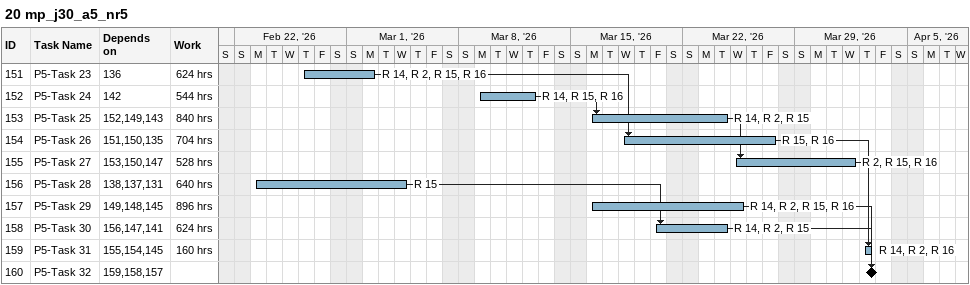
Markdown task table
20 mp_j30_a5_nr5

| ID | Task | Start | Finish | Predecessors | Resources | Work (h) |
|---|---|---|---|---|---|---|
| 151 | P5-Task 23 | 2026-02-26 | 2026-03-02 | 136 | R 14, R 2, R 15, R 16 | 624 |
| 152 | P5-Task 24 | 2026-03-09 | 2026-03-12 | 142 | R 14, R 15, R 16 | 544 |
| 153 | P5-Task 25 | 2026-03-16 | 2026-03-24 | 152, 149, 143 | R 14, R 2, R 15 | 840 |
| 154 | P5-Task 26 | 2026-03-18 | 2026-03-27 | 151, 150, 135 | R 15, R 16 | 704 |
| 155 | P5-Task 27 | 2026-03-25 | 2026-04-01 | 153, 150, 147 | R 2, R 15, R 16 | 528 |
| 156 | P5-Task 28 | 2026-02-23 | 2026-03-04 | 138, 137, 131 | R 15 | 640 |
| 157 | P5-Task 29 | 2026-03-16 | 2026-03-25 | 149, 148, 145 | R 14, R 2, R 15, R 16 | 896 |
| 158 | P5-Task 30 | 2026-03-20 | 2026-03-24 | 156, 147, 141 | R 14, R 2, R 15 | 624 |
| 159 | P5-Task 31 | 2026-04-02 | 2026-04-02 | 155, 154, 145 | R 14, R 2, R 16 | 160 |
| 160 | P5-Task 32 (milestone) | 2026-04-02 | 2026-04-02 | 159, 158, 157 |  |  |
